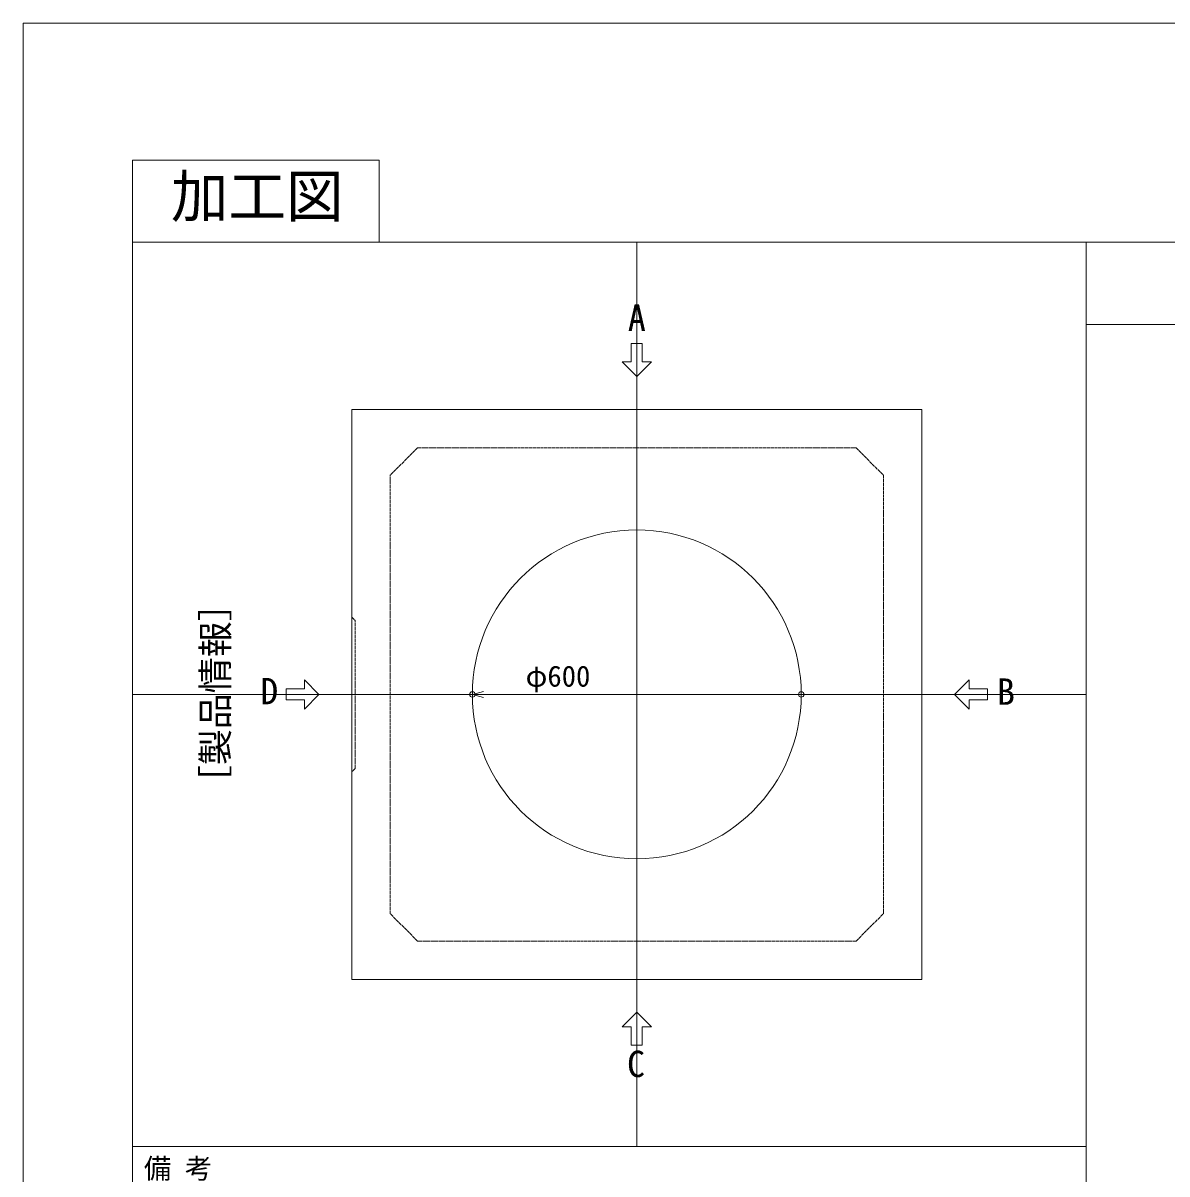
# Model space of a CAD drawing. Units: millimetres, scale not verified. Extents: x -2970 to 2970, y -2100 to 2100.
# Drawn here: x -2970 to -883, y 0 to 2100 of the extents above; entities that cross this region are included whole.
import ezdxf
from ezdxf.enums import TextEntityAlignment as Align

# ---------------------------------------------------------------- set-up
doc = ezdxf.new("R2010")
doc.units = ezdxf.units.MM
doc.header["$LTSCALE"] = 20
doc.header["$PDMODE"] = 32
doc.header["$PDSIZE"] = 10
doc.linetypes.add('LONG_DASHED1', pattern=[7, 6, -1])
for name, color, linetype, lineweight in [('0-0_D-TTL', 7, 'Continuous', 9), ('0-1_Defpoints', 7, 'Continuous', 9), ('0-2_D-TTL-FRAM1', 134, 'Continuous', 9), ('0-3_D-TTL-TXT', 7, 'Continuous', 9), ('0-4_D-STR-TXT', 7, 'Continuous', 9), ('0-5_0', 134, 'Continuous', 9), ('0-6_D-STR-DIM', 3, 'Continuous', 9), ('0-7_D-STR', 7, 'LONG_DASHED1', 9), ('0-8_D-STR-STR1', 7, 'Continuous', 9)]:
    doc.layers.add(name, color=color, linetype=linetype, lineweight=lineweight)
doc.styles.add('ＭＳ ゴシック', font='')
doc.styles.get('ＭＳ ゴシック').set_extended_font_data('MS Gothic')

# ---------------------------------------------------------------- blocks, each defined once
blk = doc.blocks.new('A$C4DE05FD1')
at = {"layer": '0-0_D-TTL', "color": 134}
for p, q in [((4000, 79000), (4000, 4000)), ((4000, 76000), (114800, 76000))]:
    blk.add_line(p, q, dxfattribs=at)
blk.add_lwpolyline([(4000, 79000), (13000, 79000), (13000, 76000)], dxfattribs=at)
at = {"layer": '0-1_Defpoints', "color": 134}
for q in [(0, 0), (118800, 84000)]:
    blk.add_line((0, 84000), q, dxfattribs=at)
at = {"layer": '0-3_D-TTL-TXT', "style": 'ＭＳ ゴシック'}
blk.add_text('加工図', height=1539, dxfattribs=at).set_placement((5399.8, 76447.4), align=Align.BOTTOM_LEFT)
blk = doc.blocks.new('_Open30')
at = {"layer": '0-5_0', "color": 7}
blk.add_line((0, 0), (-20, 0), dxfattribs=at)
blk.add_lwpolyline([(-20, 5.36), (0, 0), (-20, -5.36)], dxfattribs=at)
blk = doc.blocks.new('A$C70CC1A47')
at = {"layer": '0-8_D-STR-STR1', "linetype": 'LONG_DASHED1'}
for p, q in [((0, 2820), (120, 2700)), ((120, -2700), (120, 2700)), ((120, -2700), (0, -2820))]:
    blk.add_line(p, q, dxfattribs=at)
blk = doc.blocks.new('A$C02134B48')
at = {"layer": '0-7_D-STR'}
for p, q in [((-8000, 9000), (-9000, 8000)), ((-8000, 9000), (8000, 9000)), ((8000, 9000), (9000, 8000)), ((-9000, -8000), (-9000, 8000)), ((9000, 8000), (9000, -8000)), ((-8000, -9000), (-9000, -8000)), ((8000, -9000), (9000, -8000)), ((8000, -9000), (-8000, -9000))]:
    blk.add_line(p, q, dxfattribs=at)
at = {"layer": '0-7_D-STR', "linetype": 'Continuous'}
blk.add_lwpolyline([(-10400, 10400), (10400, 10400), (10400, -10400), (-10400, -10400)], close=True, dxfattribs=at)
blk.add_circle((0, 0), 6000, dxfattribs=at)
at = {"layer": '0-8_D-STR-STR1'}
blk.add_blockref('A$C70CC1A47', (-10400, 0), dxfattribs=at)
blk = doc.blocks.new('A$C43582B7F')
at = {"layer": '0-2_D-TTL-FRAM1'}
for p, q in [((0, 39000), (34800, 39000)), ((0, 39000), (0, 0)), ((34800, 39000), (34800, 0)), ((0, 36000), (34800, 36000)), ((0, 15400), (34800, 15400)), ((4971.4, 15400), (4971.4, 9000)), ((9942.9, 15400), (9942.9, 9000)), ((14914.3, 15400), (14914.3, 9000)), ((19885.7, 15400), (19885.7, 9000)), ((24857.1, 15400), (24857.1, 9000)), ((29828.6, 15400), (29828.6, 9000)), ((0, 14000), (34800, 14000)), ((0, 9000), (34800, 9000)), ((21800, 9000), (21800, 0)), ((21800, 7000), (34800, 7000)), ((400, 6000), (21200, 6000)), ((400, 3000), (21200, 3000)), ((0, 0), (34800, 0))]:
    blk.add_line(p, q, dxfattribs=at)
at = {"layer": '0-3_D-TTL-TXT', "style": 'ＭＳ ゴシック'}
for s, height, p in [('備 考', 731.2, (411.8, 37616.2)), ('担当営業', 731.2, (518.7, 14228.4)), ('受\u3000注', 731.2, (5955, 14228.4)), ('作\u3000図', 731.2, (10926.4, 14228.4)), ('墨だし', 731.2, (15944.3, 14228.4)), ('加\u3000工', 731.2, (20869.3, 14228.4)), ('検\u3000査', 731.2, (25840.7, 14228.4)), ('完成検査', 731.2, (30347.3, 14228.4)), ('お 客 様 ご 確 認 欄', 769.7, (23074.6, 7502.2)), ('積込予定日:', 962.2, (934.6, 6867.9)), ('年  月  日', 962.2, (27553.2, 4867.9)), ('納\u3000\u3000\u3000期:', 962.2, (934.6, 3867.9)), ('印', 1251, (32287.4, 812.4)), ('作\u3000\u3000\u3000図:', 962.2, (934.6, 867.9))]:
    blk.add_text(s, height=height, dxfattribs=at).set_placement(p, align=Align.BOTTOM_LEFT)
blk = doc.blocks.new('A$C13A32EE1')
at = {"layer": '0-4_D-STR-TXT'}
for p, q in [((150, 400), (150, 900)), ((0, 0), (-400, 400)), ((-150, 400), (-400, 400)), ((0, 0), (400, 400)), ((150, 400), (400, 400))]:
    blk.add_line(p, q, dxfattribs=at)
blk.add_lwpolyline([(150, 900), (-150, 900), (-150, 400)], dxfattribs=at)
blk = doc.blocks.new('A$C0A753DA5')
at = {"layer": '0-4_D-STR-TXT', "xscale": 1.333333, "yscale": 1.333333}
blk.add_blockref('A$C13A32EE1', (0, 11600), dxfattribs=at)
at = {"layer": '0-4_D-STR-TXT', "yscale": 1.333333}
for p, xscale, rotation in [((-11600, 0), 1.333333, 90), ((11600, 0), -1.333333, 270), ((0, -11600), -1.333333, 180)]:
    blk.add_blockref('A$C13A32EE1', p, dxfattribs=dict(at, xscale=xscale, rotation=rotation))
at = {"layer": '0-4_D-STR-TXT', "style": 'ＭＳ ゴシック'}
for s, p in [('A', (-326, 12978.5)), ('D', (-13740.6, -649.3)), ('B', (13146.4, -667.4)), ('C', (-357, -14252.4))]:
    blk.add_text(s, height=962.2, dxfattribs=at).set_placement(p, align=Align.BOTTOM_LEFT)
blk.add_text('［製品情報］', height=962.2, rotation=90, dxfattribs=at).set_placement((-14615.8, -3894.8), align=Align.BOTTOM_LEFT)

msp = doc.modelspace()

# ---------------------------------------------------------------- linework, layer by layer
at = {"layer": '0-1_Defpoints'}
for p in [(-2150, 875), (-1550, 875)]:
    msp.add_point(p, dxfattribs=at)
at = {"layer": '0-5_0'}
for p, q in [((-1850, 50), (-1850, 1700)), ((-1030, 50), (-1030, 1700)), ((-1030, 1550), (2770, 1550)), ((-1030, 875), (-2770, 875))]:
    msp.add_line(p, q, dxfattribs=at)
at = {"layer": '0-6_D-STR-DIM'}
msp.add_line((-1940.96, 875), (-2130, 875), dxfattribs=at)

# ---------------------------------------------------------------- block references
at = {"layer": '0-0_D-TTL', "xscale": 0.05, "yscale": 0.05}
for name, p in [('A$C4DE05FD1', (-2970, -2100)), ('A$C43582B7F', (-2770, -1900))]:
    msp.add_blockref(name, p, dxfattribs=at)
at = {"layer": '0-4_D-STR-TXT', "xscale": 0.05, "yscale": 0.05}
msp.add_blockref('A$C0A753DA5', (-1850, 875), dxfattribs=at)
at = {"layer": '0-6_D-STR-DIM', "rotation": 180}
msp.add_blockref('_Open30', (-2150, 875), dxfattribs=at)
at = {"layer": '0-7_D-STR', "xscale": 0.05, "yscale": 0.05}
msp.add_blockref('A$C02134B48', (-1850, 875), dxfattribs=at)

# ---------------------------------------------------------------- texts
at = {"layer": '0-6_D-STR-DIM', "style": 'ＭＳ ゴシック'}
msp.add_text('φ600', height=38.42, dxfattribs=at).set_placement((-2052.89, 877.6), align=Align.BOTTOM_LEFT)

doc.saveas('drawing.dxf')
